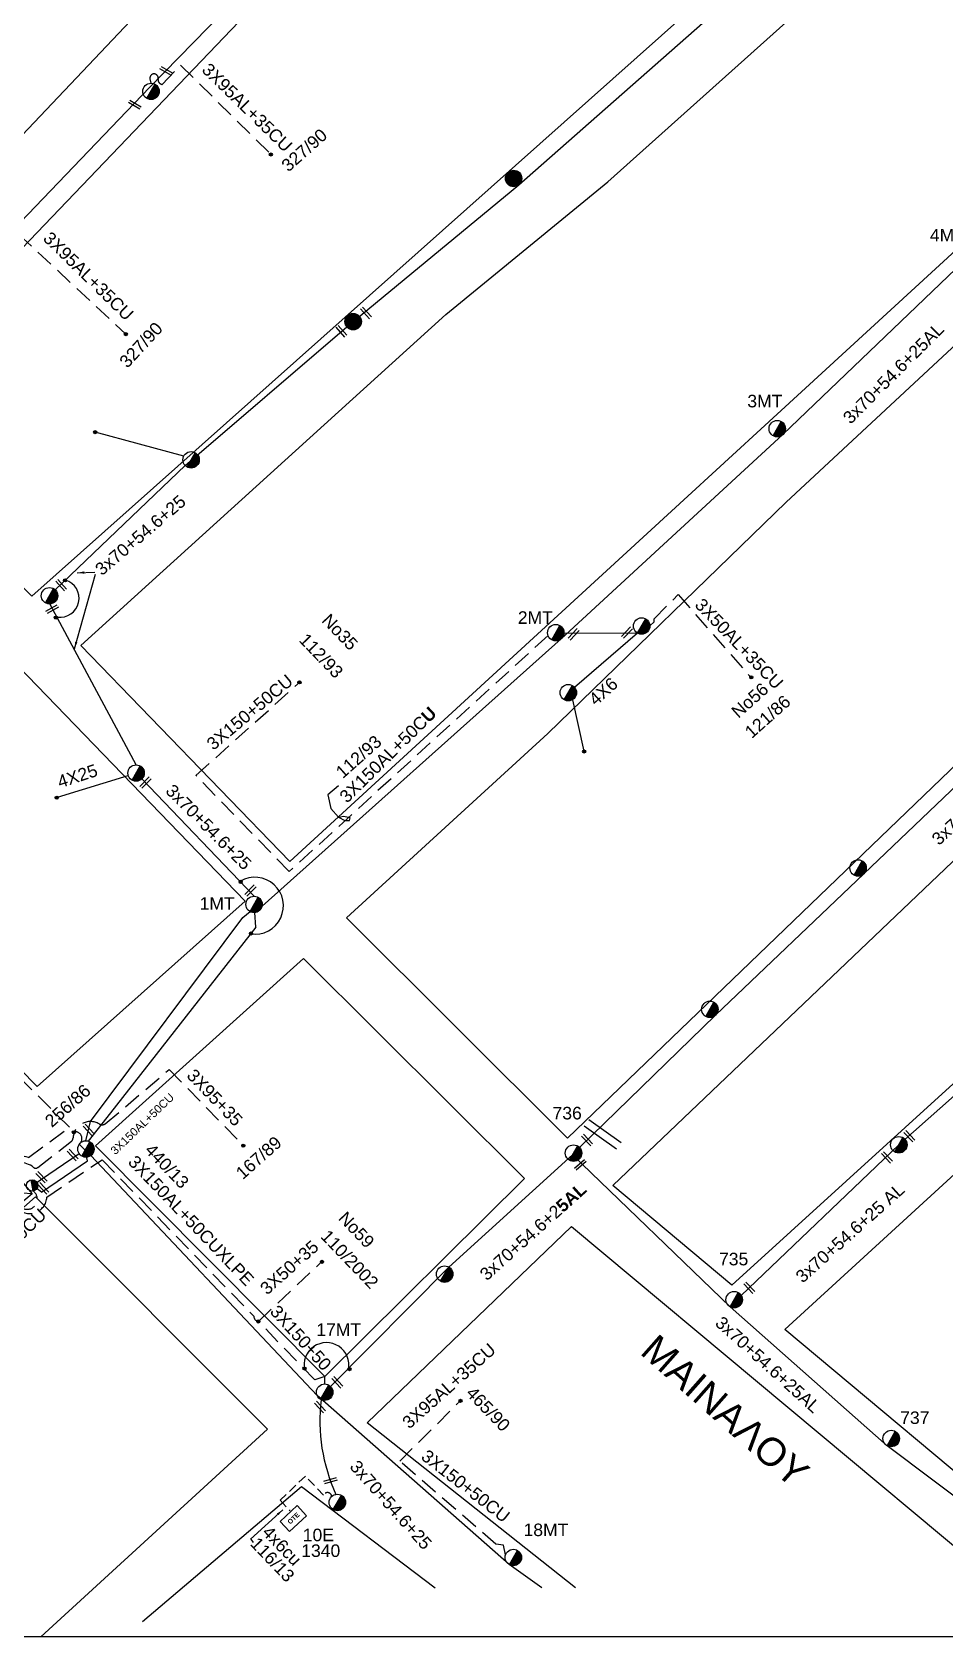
# Model space of a CAD drawing. Header units: millimetres. Extents: x -2449 to 9266, y 48 to 3905.
# Drawn here: x 8187.3 to 8318.3, y 2893.5 to 3123.8 of the extents above; entities that cross this region are included whole.
import ezdxf

# ---------------------------------------------------------------- set-up
doc = ezdxf.new("R2010")
doc.units = ezdxf.units.MM
doc.linetypes.add('DASHED', pattern=[19.05, 12.7, -6.35])
for name, color, linetype in [('Pillar OTE', 7, 'Continuous'), ('Άγνωστα', 7, 'Continuous'), ('Επιγραφές - Σχήματα', 7, 'Continuous'), ('Καλώδια ΧΤ   3x150+50AL XLPE', 7, 'DASHED'), ('Καλώδια ΧΤ   3x150+50CU', 7, 'DASHED'), ('Καλώδια ΧΤ   3x150AL+50CU', 7, 'DASHED'), ('Καλώδια ΧΤ   3x95+35 XLPE', 7, 'DASHED'), ('Μηχανική τομή', 7, 'Continuous'), ('Στύλος Ξύλινος', 7, 'Continuous'), ('Στύλος Ξύλινος @ 1', 7, 'Continuous'), ('Στύλος ΦΜ', 7, 'Continuous'), ('Στύλος ΦΜ @ 1', 7, 'Continuous'), ('Συνδέσεις', 7, 'Continuous'), ('Συνεστραμμένα ΧΤ   3x70+54.6+25 AL', 7, 'SYN_LINE'), ('Τομή', 7, 'Continuous'), ('Υποσταθμός εναέριος 2 στύλων', 7, 'Continuous'), ('Υποσταθμός πόλεως', 7, 'Continuous'), ('Υπόβαθρο ΔΕΗ', 7, 'Continuous'), ('Υπόγεια καλώδια Δικτύου ΧΤ και Παρ. ΧΤ X-95  (3X95AL +35CU  XLPE)', 7, 'DASHED'), ('Υπόγεια καλώδια Παροχών ΧΤ   4x25', 7, 'DASHED'), ('Υπόγεια καλώδια Παροχών ΧΤ   4x6', 7, 'DASHED')]:
    doc.layers.add(name, color=color, linetype=linetype)
doc.styles.add('arial', font='arial.ttf')
doc.styles.get("Standard").update_dxf_attribs({"font": 'arial.ttf'})
doc.linetypes.add('SYN_LINE', pattern='A,0.5,-0.0001,["/\\/\\/\\/",Standard,S=0.1,R=0,X=0,Y=-0.05],-0.25', length=0.7501)
doc.dimstyles.new('ISO-25', dxfattribs={"dimtxt": 2.5, "dimasz": 2.5, "dimexe": 1.25, "dimexo": 0.625, "dimtad": 1, "dimtxsty": 'Standard', "dimcen": 2.5, "dimadec": 0, "dimazin": 0, "dimtfac": 1, "dimtmove": 0, "dimatfit": 3, "dimfxl": 0, "dimarcsym": 0})

# ---------------------------------------------------------------- blocks, each defined once
blk = doc.blocks.new('ΥΠΑΡΧΩΝ ΤΣΙΜΕΝΤΕΝΙΟΣ ΣΤΥΛΟΣ')
at = {"layer": 'Στύλος ΦΜ'}
blk.add_hatch(color=7, dxfattribs=at).paths.add_polyline_path([(-1.29, -2.28, 0.574793), (2.62, 0, 0.268822), (1.3, 2.27)])
at = {"layer": 'Στύλος ΦΜ', "color": 7}
blk.add_line((-1.29, -2.28), (1.3, 2.27), dxfattribs=at)
blk.add_circle((0, 0), 2.62, dxfattribs=at)
at = {"layer": 'Στύλος ΦΜ', "flags": 4}
for tag, p in [('ΑΡΙΘΜΟΣ', (-4.68, 8.05)), ('ΤΥΠΟΣ', (-4.91, 3.03))]:
    blk.add_attdef(tag, p, '', height=4, dxfattribs=at)
blk = doc.blocks.new('ΥΠΑΡΧΩΝ ΞΥΛΙΝΟΣ ΣΤΥΛΟΣ')
at = {"layer": 'Στύλος Ξύλινος'}
h = blk.add_hatch(color=7, dxfattribs=at)
h.paths.add_polyline_path([(-2.62, 0, 0.270008), (-1.29, -2.28), (1.3, 2.27, 0.576266)])
h.paths.add_polyline_path([(-1.29, -2.28, 0.574793), (2.62, 0, 0.268822), (1.3, 2.27)])
at = {"layer": 'Στύλος Ξύλινος', "color": 7}
blk.add_line((-1.29, -2.28), (1.3, 2.27), dxfattribs=at)
blk.add_circle((0, 0), 2.62, dxfattribs=at)
at = {"layer": 'Στύλος Ξύλινος', "flags": 4}
for tag, p in [('ΑΡΙΘΜΟΣ', (-4.91, 8.6)), ('ΤΥΠΟΣ', (-4.85, 3.39))]:
    blk.add_attdef(tag, p, '', height=4, dxfattribs=at)
blk = doc.blocks.new('ΥΠΟΣΤΑΘΜΟΣ ΕΝΑΕΡΙΟΣ ΕΠΙ 2 ΣΤΥΛΩΝ')
at = {"layer": 'Υποσταθμός εναέριος 2 στύλων', "linetype": 'Continuous'}
for points in [[(-11.97, -2.11, 0.574793), (-8.45, -0.07, 0.268822), (-9.64, 1.98)], [(9.68, -2.15, 0.574793), (13.19, -0.1, 0.268822), (12.01, 1.95)]]:
    blk.add_hatch(color=256, dxfattribs=at).paths.add_polyline_path(points)
for p, q in [((-11.97, -2.11), (-9.64, 1.98)), ((9.68, -2.15), (12.01, 1.95))]:
    blk.add_line(p, q, dxfattribs=at)
for centre in [(-10.81, -0.07), (10.84, -0.1)]:
    blk.add_circle(centre, 2.36, dxfattribs=at)
at = {"layer": 'Υποσταθμός πόλεως', "linetype": 'Continuous', "ltscale": 40}
blk.add_lwpolyline([(-8.57, 2.82), (8.57, 2.82), (8.57, -2.82), (-8.57, -2.82)], close=True, dxfattribs=at)
for points in [[(-5.75, 0), (-8.57, 2.82)], [(-8.57, -2.82), (-5.75, 0)], [(-5.75, 0), (5.75, 0)], [(5.75, 0), (8.57, 2.82)], [(8.57, -2.82), (5.75, 0)]]:
    blk.add_lwpolyline(points, dxfattribs=at)
at = {"layer": 'Υποσταθμός εναέριος 2 στύλων', "ltscale": 40, "flags": 1}
for tag, p in [('ΜΕΤΑΣΧΗΜΑΤΙΣΜΟΣ', (14.09, 2.51)), ('ΙΣΧΥΣ', (14.07, -0.28)), ('ΑΡΙΘΜΟΣ', (14.19, -3))]:
    blk.add_attdef(tag, p, '', height=1.8, dxfattribs=at)
blk = doc.blocks.new('_ΣΥΝΔΕΣΗ')
at = {"layer": 'Συνδέσεις', "linetype": 'SYN_LINE', "ltscale": 40}
blk.add_hatch(color=256, dxfattribs=at).paths.add_polyline_path([(0.5, -0.01, 1), (-0.5, -0.01, 1)])
at = {"layer": 'Συνδέσεις'}
blk.add_circle((0, -0.01), 0.5, dxfattribs=at)
blk = doc.blocks.new('ΜΗΧΑΝΙΚΗ ΤΟΜΗ')
at = {"layer": 'Μηχανική τομή', "ltscale": 40}
for p, q in [((-1.89, 0.78), (1.89, 0.78)), ((1.89, 0), (-1.89, 0))]:
    blk.add_line(p, q, dxfattribs=at)
blk = doc.blocks.new('PILLAR ΟΤΕ')
at = {"layer": 'Pillar OTE', "ltscale": 40}
blk.add_lwpolyline([(-3.31, 2.02), (3.39, 2.02), (3.39, -1.99), (-3.31, -1.99)], close=True, dxfattribs=at)
at = {"layer": 'Pillar OTE', "insert": (-1.81, 0.71), "char_height": 1.3575, "width": 109.961, "attachment_point": 1}
blk.add_mtext('{\\fArial|b1|i0|c161|p34;OTE}', dxfattribs=at)
blk = doc.blocks.new('ΤΟΜΗ')
at = {"layer": 'Τομή', "ltscale": 40}
for p, q in [((-5.68, 0), (5.68, 0)), ((5.68, -2.33), (-5.68, -2.33))]:
    blk.add_line(p, q, dxfattribs=at)

msp = doc.modelspace()

# ---------------------------------------------------------------- linework, layer by layer
at = {"layer": 'Άγνωστα', "color": 5, "linetype": 'SYN_LINE', "ltscale": 15}
msp.add_lwpolyline([(8209.1, 3062.94), (8196.38, 3066.36)], dxfattribs=at)
at = {"layer": 'Άγνωστα', "color": 151, "linetype": 'DASHED', "ltscale": 0.2}
msp.add_lwpolyline([(8275.96, 3038.55), (8276.57, 3039.16), (8276.57, 3039.57), (8280.01, 3043.05), (8290.45, 3031.16)], dxfattribs=at)
at = {"layer": 'Επιγραφές - Σχήματα'}
msp.add_lwpolyline([(7022.92, 3887.4), (9025.82, 3887.4), (9025.82, 2893.51), (7022.92, 2893.51)], close=True, dxfattribs=at)
at = {"layer": 'Επιγραφές - Σχήματα', "linetype": 'Continuous', "ltscale": 0.2}
msp.add_lwpolyline([(8231.31, 3015.63), (8229.76, 3014.33), (8230.19, 3012.35), (8231.31, 3011.14), (8232.18, 3010.62), (8232.87, 3010.62), (8232.96, 3011.05), (8232.01, 3011.23), (8231.14, 3011.05)], dxfattribs=at)
at = {"layer": 'Επιγραφές - Σχήματα', "color": 151, "linetype": 'DASHED', "ltscale": 0.2}
msp.add_arc((8186.64, 2956.31), 1.45, 215.2673, 54.019, dxfattribs=at)
at = {"layer": 'Καλώδια ΧΤ   3x150+50AL XLPE', "color": 6, "linetype": 'DASHED', "ltscale": 0.2}
msp.add_lwpolyline([(8185.08, 2955.16, 0.687538), (8189.47, 2956.62), (8197.38, 2961.97), (8219.14, 2939.51)], format="xyb", dxfattribs=at)
msp.add_arc((8219.9, 2939.53), 0.759, 181.7378, 262.4348, dxfattribs=at)
at = {"layer": 'Καλώδια ΧΤ   3x150+50CU', "color": 173, "ltscale": 0.2}
msp.add_lwpolyline([(8210.85, 3017.1), (8225.83, 3030.59)], dxfattribs=at)
at = {"layer": 'Καλώδια ΧΤ   3x150+50CU', "color": 6, "ltscale": 0.2}
for points in [[(8219.8, 2938.78), (8228.9, 2947.35)], [(8229.31, 2929.79), (8229.35, 2930.86), (8227.9, 2930.37), (8219.8, 2938.78)]]:
    msp.add_lwpolyline(points, dxfattribs=at)
at = {"layer": 'Καλώδια ΧΤ   3x150+50CU', "color": 2, "linetype": 'DASHED', "ltscale": 0.2}
msp.add_lwpolyline([(8255.26, 2905.27), (8254.96, 2906.69), (8253.87, 2906.81), (8240.07, 2918.74)], dxfattribs=at)
at = {"layer": 'Καλώδια ΧΤ   3x150AL+50CU', "color": 151, "ltscale": 0.2}
msp.add_lwpolyline([(8261.35, 3037.18), (8224.23, 3003.32), (8210.85, 3017.1)], dxfattribs=at)
at = {"layer": 'Καλώδια ΧΤ   3x150AL+50CU', "color": 133, "ltscale": 0.2}
msp.add_lwpolyline([(8182.59, 2955.63), (8182.08, 2956.5, -0.696248), (8186.81, 2962.3), (8192.71, 2966.64), (8178.9, 2980.38, -0.572778), (8178.99, 2980.73, 1.493394), (8177.43, 2982.71, -0.770522), (8176.83, 2982.87), (8163.6, 2995.62)], format="xyb", dxfattribs=at)
at = {"layer": 'Καλώδια ΧΤ   3x150AL+50CU', "color": 2, "ltscale": 0.2}
msp.add_lwpolyline([(8183.45, 2956.34), (8183.18, 2956.7, -0.890326), (8187.56, 2960.86, 0.362157), (8188.14, 2960.86), (8192.99, 2964.62, 0.223353), (8193.2, 2965.02, -0.567949), (8196.98, 2967.11, 0.269953), (8197.84, 2967.11), (8207.02, 2974.93)], format="xyb", dxfattribs=at)
msp.add_arc((8193.48, 2964.99), 1.01, 308.767, 92.6501, dxfattribs=at)
at = {"layer": 'Καλώδια ΧΤ   3x95+35 XLPE', "color": 2, "ltscale": 0.2}
msp.add_lwpolyline([(8207.02, 2974.93), (8217.63, 2964)], dxfattribs=at)
at = {"layer": 'Συνεστραμμένα ΧΤ   3x70+54.6+25 AL', "color": 133, "ltscale": 20}
for p, q in [((8204.17, 3115.79), (8230.72, 3143.04)), ((8180.34, 3090.94), (8204.17, 3115.79))]:
    msp.add_line(p, q, dxfattribs=at)
at = {"layer": 'Συνεστραμμένα ΧΤ   3x70+54.6+25 AL', "color": 151, "ltscale": 20}
for p, q in [((8323.23, 3093.07), (8295.04, 3066.01)), ((8295.04, 3066.01), (8263.25, 3036.72)), ((8263.25, 3036.72), (8220.33, 2998.36)), ((8195.71, 2967.46), (8217.57, 2996.72))]:
    msp.add_line(p, q, dxfattribs=at)
at = {"layer": 'Συνεστραμμένα ΧΤ   3x70+54.6+25 AL', "color": 27, "ltscale": 20}
for p, q in [((8306.64, 3002.98), (8334.2, 3029.34)), ((8285.38, 2982.71), (8306.64, 3002.98)), ((8265.86, 2963.74), (8285.38, 2982.71))]:
    msp.add_line(p, q, dxfattribs=at)
at = {"layer": 'Συνεστραμμένα ΧΤ   3x70+54.6+25 AL', "color": 151, "ltscale": 8}
for p, q in [((8217.57, 2996.72), (8218.6, 2997.58)), ((8195.06, 2964.69), (8195.71, 2967.46))]:
    msp.add_line(p, q, dxfattribs=at)
at = {"layer": 'Συνεστραμμένα ΧΤ   3x70+54.6+25 AL', "color": 5, "linetype": 'SYN_LINE', "ltscale": 20}
msp.add_line((8219.43, 2995.36), (8219.27, 2997.43), dxfattribs=at)
at = {"layer": 'Συνεστραμμένα ΧΤ   3x70+54.6+25 AL', "color": 5, "linetype": 'SYN_LINE', "ltscale": 10}
for p, q in [((8195.27, 2961.8), (8194.97, 2963.34)), ((8188.67, 2957.3), (8195.27, 2961.8)), ((8188.67, 2957.3), (8188.08, 2957.82))]:
    msp.add_line(p, q, dxfattribs=at)
at = {"layer": 'Συνεστραμμένα ΧΤ   3x70+54.6+25 AL', "color": 151, "linetype": 'SYN_LINE', "ltscale": 10}
msp.add_line((8187.48, 2958.35), (8194.08, 2962.85), dxfattribs=at)
at = {"layer": 'Συνεστραμμένα ΧΤ   3x70+54.6+25 AL', "color": 6, "ltscale": 20}
for p, q in [((8287.47, 2940.86), (8264.88, 2962.69)), ((8310, 2920.94), (8287.47, 2940.86)), ((8328.74, 2906.81), (8310, 2920.94))]:
    msp.add_line(p, q, dxfattribs=at)
at = {"layer": 'Συνεστραμμένα ΧΤ   3x70+54.6+25 AL', "color": 5, "linetype": 'SYN_LINE', "ltscale": 20}
for points in [[(8190.64, 3043.76), (8209.29, 3061.58), (8232.51, 3081.45), (8257.16, 3101.85), (8285.88, 3127.16), (8317.17, 3156.02)], [(8202.26, 3018.62), (8189.91, 3041.64)], [(8203.09, 3016.61), (8219.18, 2999.78)], [(8219.43, 2995.36), (8198.61, 2968.72), (8195.37, 2964.64)]]:
    msp.add_lwpolyline(points, dxfattribs=at)
at = {"layer": 'Συνεστραμμένα ΧΤ   3x70+54.6+25 AL', "color": 6, "linetype": 'SYN_LINE', "ltscale": 20}
for points in [[(8289.06, 2942.49), (8311.67, 2964.12), (8329.75, 2980.14)], [(8264.88, 2962.69), (8247.1, 2946.58), (8230.14, 2929.45)]]:
    msp.add_lwpolyline(points, dxfattribs=at)
at = {"layer": 'Συνεστραμμένα ΧΤ   3x70+54.6+25 AL', "color": 2, "linetype": 'SYN_LINE', "ltscale": 20}
msp.add_lwpolyline([(8260.48, 2900.53), (8255.79, 2903.88), (8228.24, 2928.13), (8195.75, 2962.56), (8194.11, 2964.2)], dxfattribs=at)
at = {"layer": 'Συνεστραμμένα ΧΤ   3x70+54.6+25 AL', "linetype": 'Continuous', "ltscale": 0.2}
for centre, radius, start, end in [((8191.35, 3042.52), 2.73, 262.0947, 73.3443), ((8219.3, 2998.41), 4.09, 261.8782, 120.4141), ((8229.57, 2932.52), 3.21, 348.3992, 193.0116)]:
    msp.add_arc(centre, radius, start, end, dxfattribs=at)
at = {"layer": 'Συνεστραμμένα ΧΤ   3x70+54.6+25 AL', "color": 2, "linetype": 'SYN_LINE', "ltscale": 15}
msp.add_arc((8253.78, 2924.49), 25.16, 173.0206, 204.7425, dxfattribs=at)
at = {"layer": 'Υπόβαθρο ΔΕΗ'}
for points in [[(8236.2, 3243.75), (8274, 3202.01), (8154.77, 3076.15), (8112.34, 3119.05), (8236.2, 3243.75)], [(8162.28, 3068.12), (8187.32, 3042.85), (8315.59, 3157.13), (8282.34, 3193.59), (8162.28, 3068.12)], [(8224.33, 3004.74), (8194.32, 3035.74), (8246.67, 3083.24), (8269.93, 3102.27), (8299.58, 3128.87), (8322.78, 3148.76), (8348.95, 3119.19), (8224.33, 3004.74)], [(8264.12, 2965.09), (8383.81, 3080.19), (8355.31, 3111.96), (8295.52, 3056.3), (8261.34, 3023.14), (8232.45, 2996.7), (8264.12, 2965.09)], [(8270.67, 2958.26), (8390.33, 3072.34), (8443.58, 3013.77), (8330.75, 2907.97), (8295.31, 2937.63)], [(8188.07, 2972.46), (8217.91, 2999.06), (8156.85, 3062.25), (8129.01, 3032.64), (8188.07, 2972.46)], [(8196.43, 2963.97), (8226.25, 2990.85), (8257.99, 2959.26), (8229.35, 2930.86), (8196.43, 2963.97)], [(8287.74, 2943.96), (8328.96, 2981.51)], [(8295.31, 2937.63), (8336.13, 2974.97)], [(8126.35, 2900.53), (8160.89, 2932.85), (8187.81, 2956.66), (8221.1, 2923.31), (8188.57, 2893.51)], [(8287.74, 2943.96), (8270.67, 2958.26)]]:
    msp.add_lwpolyline(points, dxfattribs=at)
at = {"layer": 'Υπόβαθρο ΔΕΗ', "ltscale": 20}
for points in [[(8265.27, 2900.53), (8235.41, 2924.21), (8264.74, 2952.38), (8326.8, 2900.53)], [(8203.17, 2895.71), (8225.99, 2915.07), (8245.18, 2900.53)]]:
    msp.add_lwpolyline(points, dxfattribs=at)
at = {"layer": 'Υπόβαθρο ΔΕΗ', "color": 0, "linetype": 'DASHED', "ltscale": 0.1}
msp.add_lwpolyline([(8218.7, 2907.51), (8219.03, 2907.07)], dxfattribs=at)
at = {"layer": 'Υπόγεια καλώδια Δικτύου ΧΤ και Παρ. ΧΤ X-95  (3X95AL +35CU  XLPE)', "color": 133, "linetype": 'DASHED', "ltscale": 0.2}
for points in [[(8204.4, 3116.43), (8204.26, 3117.05, -1.228707), (8205.41, 3117.07, 0.424729), (8206, 3116.25), (8208.63, 3119.01), (8221.59, 3106.21)], [(8180.35, 3090.95), (8180.22, 3091.75, -0.757902), (8181.87, 3092.53, 0.455456), (8183.43, 3092.53), (8185.39, 3094.78), (8200.78, 3080.43)]]:
    msp.add_lwpolyline(points, format="xyb", dxfattribs=at)
at = {"layer": 'Υπόγεια καλώδια Δικτύου ΧΤ και Παρ. ΧΤ X-95  (3X95AL +35CU  XLPE)', "color": 2, "linetype": 'DASHED', "ltscale": 0.2}
msp.add_lwpolyline([(8240.07, 2918.74), (8248.78, 2927.37)], dxfattribs=at)
at = {"layer": 'Υπόγεια καλώδια Παροχών ΧΤ   4x25', "color": 5, "linetype": 'SYN_LINE', "ltscale": 10}
msp.add_lwpolyline([(8190.96, 3013.99), (8201.14, 3017.1)], dxfattribs=at)
at = {"layer": 'Υπόγεια καλώδια Παροχών ΧΤ   4x6', "color": 151, "linetype": 'SYN_LINE', "ltscale": 10}
for points in [[(8262.46, 3037.59), (8274.2, 3037.52)], [(8274.2, 3037.52), (8265.16, 3029.75)], [(8264.88, 3027.98), (8266.48, 3020.59)]]:
    msp.add_lwpolyline(points, dxfattribs=at)
at = {"layer": 'Υπόγεια καλώδια Παροχών ΧΤ   4x6', "color": 2, "linetype": 'DASHED', "ltscale": 0.1}
msp.add_lwpolyline([(8230.33, 2913.66, 0.763424), (8229.15, 2913.85), (8226.54, 2916.58), (8222.92, 2913.13), (8224.3, 2911.61)], format="xyb", dxfattribs=at)

# ---------------------------------------------------------------- block references
at = {"layer": 'Pillar OTE', "xscale": 0.4999999999999999, "yscale": 0.4999999999999999, "zscale": 0.4999999999999999, "rotation": 43.15426050418801}
msp.add_blockref('PILLAR ΟΤΕ', (8224.8, 2910.47), dxfattribs=at)
at = {"layer": 'Μηχανική τομή'}
for p, xscale, yscale, zscale, rotation in [((8206.49, 3118.01), 0.4999999999999283, 0.4999999999999283, 0.4999999999999283, 330.6020184689702), ((8201.99, 3113.18), 0.4999999999999283, 0.4999999999999283, 0.4999999999999283, 330.6020184689702), ((8235.09, 3083.33), 0.4999999999999621, 0.4999999999999621, 0.4999999999999621, 311.7794829803576), ((8231.57, 3080.7), 0.4999999999999621, 0.4999999999999621, 0.4999999999999621, 311.7794829803576), ((8191.36, 3044.28), 0.4999999999999621, 0.4999999999999621, 0.4999999999999621, 311.7794829803576), ((8190.31, 3040.78), 0.4999999999999621, 0.4999999999999621, 0.4999999999999621, 28.5317389781621), ((8265.17, 3037.22), 0.4999999999999973, 0.4999999999999973, 0.4999999999999973, 46.4659833261819), ((8272.82, 3037.48), 0.4999999999999973, 0.4999999999999973, 0.4999999999999973, 46.4659833261819), ((8203.75, 3015.95), 0.4999999999999961, 0.4999999999999961, 0.4999999999999961, 46.46598332618176), ((8218.81, 3000.45), 0.4999999999999948, 0.4999999999999948, 0.4999999999999948, 46.46598332618163), ((8195.32, 2966.11), 0.5000000000000366, 0.5000000000000366, 0.5000000000000366, 313.5049293167534), ((8313.03, 2965.21), 0.5000000000000366, 0.5000000000000366, 0.5000000000000366, 313.5049293167534), ((8193.01, 2962.52), 0.5000000000000366, 0.5000000000000366, 0.5000000000000366, 313.5049293167534), ((8266.82, 2964.67), 0.5000000000000366, 0.5000000000000366, 0.5000000000000366, 313.5049293167534), ((8266.11, 2961.09), 0.5000000000001678, 0.5000000000001678, 0.5000000000001678, 41.11861385091467), ((8309.82, 2962.17), 0.5000000000000366, 0.5000000000000366, 0.5000000000000366, 313.5049293167534), ((8188.55, 2959.33), 0.5000000000000366, 0.5000000000000366, 0.5000000000000366, 313.5049293167534), ((8188.8, 2957.73), 0.5000000000000366, 0.5000000000000366, 0.5000000000000366, 313.5049293167534), ((8290.08, 2943.46), 0.5000000000000366, 0.5000000000000366, 0.5000000000000366, 313.5049293167534), ((8230.98, 2929.9), 0.5000000000000366, 0.5000000000000366, 0.5000000000000366, 313.5049293167534), ((8228.49, 2926.36), 0.5000000000000366, 0.5000000000000366, 0.5000000000000366, 313.5049293167534), ((8230.19, 2915.74), 0.5000000000000366, 0.5000000000000366, 0.5000000000000366, 14.99700505806351)]:
    msp.add_blockref('ΜΗΧΑΝΙΚΗ ΤΟΜΗ', p, dxfattribs=dict(at, xscale=xscale, yscale=yscale, zscale=zscale, rotation=rotation))
at = {"layer": 'Στύλος Ξύλινος @ 1', "ltscale": 40, "xscale": 0.4499999999998181, "yscale": 0.4499999999998181, "zscale": 0.4499999999998181}
for p in [(8256.41, 3102.76), (8233.4, 3082.22)]:
    msp.add_blockref('ΥΠΑΡΧΩΝ ΞΥΛΙΝΟΣ ΣΤΥΛΟΣ', p, dxfattribs=at)
at = {"layer": 'Στύλος ΦΜ @ 1', "ltscale": 40, "xscale": 0.4499999999998181, "yscale": 0.4499999999998181, "zscale": 0.4499999999998181}
for p in [(8204.4, 3115.25), (8210.15, 3062.39), (8189.84, 3042.89), (8274.78, 3038.55), (8264.26, 3028.99), (8202.26, 3017.45), (8305.83, 3003.83), (8284.56, 2983.55), (8195.06, 2963.51), (8311.67, 2964.12), (8246.52, 2945.56)]:
    msp.add_blockref('ΥΠΑΡΧΩΝ ΤΣΙΜΕΝΤΕΝΙΟΣ ΣΤΥΛΟΣ', p, dxfattribs=at)
at = {"layer": 'Στύλος ΦΜ @ 1', "ltscale": 40}
ref = msp.add_blockref('ΥΠΑΡΧΩΝ ΤΣΙΜΕΝΤΕΝΙΟΣ ΣΤΥΛΟΣ', (8322.37, 3092.28), dxfattribs=dict(at, xscale=0.4499999999998181, yscale=0.4499999999998181, zscale=0.4499999999998181))
ref.add_attrib('ΤΥΠΟΣ', '4ΜΤ', (8316.13, 3093.73), dxfattribs={"layer": 'Στύλος ΦΜ', "height": 1.8, "flags": 4})
ref = msp.add_blockref('ΥΠΑΡΧΩΝ ΤΣΙΜΕΝΤΕΝΙΟΣ ΣΤΥΛΟΣ', (8294.23, 3066.86), dxfattribs=dict(at, xscale=0.4499999999998181, yscale=0.4499999999998181, zscale=0.4499999999998181))
ref.add_attrib('ΤΥΠΟΣ', '3ΜΤ', (8289.94, 3069.92), dxfattribs={"layer": 'Στύλος ΦΜ', "height": 1.8, "flags": 4})
ref = msp.add_blockref('ΥΠΑΡΧΩΝ ΤΣΙΜΕΝΤΕΝΙΟΣ ΣΤΥΛΟΣ', (8262.46, 3037.59), dxfattribs=dict(at, xscale=0.4499999999998181, yscale=0.4499999999998181, zscale=0.4499999999998181))
ref.add_attrib('ΤΥΠΟΣ', '2ΜΤ', (8257.02, 3038.86), dxfattribs={"layer": 'Στύλος ΦΜ', "height": 1.8, "flags": 4})
ref = msp.add_blockref('ΥΠΑΡΧΩΝ ΤΣΙΜΕΝΤΕΝΙΟΣ ΣΤΥΛΟΣ', (8219.18, 2998.6), dxfattribs=dict(at, xscale=0.4499999999998181, yscale=0.4499999999998181, zscale=0.4499999999998181))
ref.add_attrib('ΤΥΠΟΣ', '1ΜΤ', (8211.37, 2997.83), dxfattribs={"layer": 'Στύλος ΦΜ', "height": 1.8, "flags": 4})
ref = msp.add_blockref('ΥΠΑΡΧΩΝ ΤΣΙΜΕΝΤΕΝΙΟΣ ΣΤΥΛΟΣ', (8265.01, 2962.92), dxfattribs=dict(at, xscale=0.4499999999998181, yscale=0.4499999999998181, zscale=0.4499999999998181))
ref.add_attrib('ΤΥΠΟΣ', '736', (8262, 2967.76), dxfattribs={"layer": 'Στύλος ΦΜ', "height": 1.8, "flags": 4})
ref = msp.add_blockref('ΥΠΑΡΧΩΝ ΤΣΙΜΕΝΤΕΝΙΟΣ ΣΤΥΛΟΣ', (8288.05, 2941.89), dxfattribs=dict(at, xscale=0.4499999999998181, yscale=0.4499999999998181, zscale=0.4499999999998181))
ref.add_attrib('ΤΥΠΟΣ', '735', (8285.88, 2946.82), dxfattribs={"layer": 'Στύλος ΦΜ', "height": 1.8, "flags": 4})
ref = msp.add_blockref('ΥΠΑΡΧΩΝ ΤΣΙΜΕΝΤΕΝΙΟΣ ΣΤΥΛΟΣ', (8229.31, 2928.62), dxfattribs=dict(at, xscale=0.4499999999998181, yscale=0.4499999999998181, zscale=0.4499999999998181))
ref.add_attrib('ΤΥΠΟΣ', '17ΜΤ', (8228.11, 2936.69), dxfattribs={"layer": 'Στύλος ΦΜ', "height": 1.8, "flags": 4})
ref = msp.add_blockref('ΥΠΑΡΧΩΝ ΤΣΙΜΕΝΤΕΝΙΟΣ ΣΤΥΛΟΣ', (8310.58, 2921.97), dxfattribs=dict(at, xscale=0.4499999999998181, yscale=0.4499999999998181, zscale=0.4499999999998181))
ref.add_attrib('ΤΥΠΟΣ', '737', (8311.87, 2924.06), dxfattribs={"layer": 'Στύλος ΦΜ', "height": 1.8, "flags": 4})
ref = msp.add_blockref('ΥΠΑΡΧΩΝ ΤΣΙΜΕΝΤΕΝΙΟΣ ΣΤΥΛΟΣ', (8231.13, 2912.8), dxfattribs=dict(at, xscale=0.4499999999998181, yscale=0.4499999999998181, zscale=0.4499999999998181))
ref.add_attrib('ΤΥΠΟΣ', '10Ε', (8226.17, 2907.24), dxfattribs={"layer": 'Στύλος ΦΜ', "height": 1.8, "flags": 4})
ref.add_attrib('ΑΡΙΘΜΟΣ', '1340', (8225.95, 2904.98), dxfattribs={"layer": 'Στύλος ΦΜ', "height": 1.8, "flags": 4})
ref = msp.add_blockref('ΥΠΑΡΧΩΝ ΤΣΙΜΕΝΤΕΝΙΟΣ ΣΤΥΛΟΣ', (8256.38, 2904.9), dxfattribs=dict(at, xscale=0.4499999999998181, yscale=0.4499999999998181, zscale=0.4499999999998181))
ref.add_attrib('ΤΥΠΟΣ', '18ΜΤ', (8257.84, 2907.97), dxfattribs={"layer": 'Στύλος ΦΜ', "height": 1.8, "flags": 4})
at = {"layer": 'Συνδέσεις', "xscale": 0.4500000000000455, "yscale": 0.4500000000000455, "zscale": 0.4500000000000455}
for p in [(8221.59, 3106.21), (8200.79, 3080.43), (8196.38, 3066.37), (8192.06, 3045.1), (8190.74, 3039.76), (8225.69, 3030.47), (8290.51, 3031.19), (8266.54, 3020.55), (8190.87, 3013.93), (8217.27, 3001.84), (8218.75, 2994.44), (8193.33, 2965.91), (8217.63, 2964), (8228.94, 2947.32), (8219.78, 2938.76), (8226.41, 2932.02), (8232.87, 2931.92), (8248.79, 2927.38)]:
    msp.add_blockref('_ΣΥΝΔΕΣΗ', p, dxfattribs=at)
at = {"layer": 'Τομή', "xscale": 0.4999999999999807, "yscale": 0.4999999999999807, "zscale": 0.4999999999999807, "rotation": 324.4738956741091}
msp.add_blockref('ΤΟΜΗ', (8269.53, 2966.08), dxfattribs=at)
at = {"layer": 'Υποσταθμός εναέριος 2 στύλων', "xscale": 0.3450614420395401, "yscale": 0.3450614420395401, "zscale": 0.3450614420395401, "rotation": 40.0257124310404}
msp.add_blockref('ΥΠΟΣΤΑΘΜΟΣ ΕΝΑΕΡΙΟΣ ΕΠΙ 2 ΣΤΥΛΩΝ', (8184.46, 2955.91), dxfattribs=at)

# ---------------------------------------------------------------- texts
at = {"layer": 'Άγνωστα', "linetype": 'SYN_LINE', "ltscale": 20, "char_height": 1.8, "width": 69.1904, "attachment_point": 1, "style": 'arial'}
for s, insert, rotation in [('3X50AL+35CU', (8283.58, 3042.71), 313.8352), ('3X50+35', (8219.85, 2943.82), 41.6909), ('3X150+50', (8222.68, 2941.3), 312.1715)]:
    msp.add_mtext(s, dxfattribs=dict(at, insert=insert, rotation=rotation))
at = {"layer": 'Επιγραφές - Σχήματα', "linetype": 'SYN_LINE', "ltscale": 20, "char_height": 1.8, "width": 69.1904, "attachment_point": 1, "style": 'arial'}
for s, insert, rotation in [('327/90', (8222.91, 3104.95), 41.6909), ('327/90', (8199.69, 3076.67), 47.363), ('Nο35', (8230.07, 3040.48), 313.8352), ('112/93', (8226.8, 3037.69), 313.8352), ('Nο56', (8287.46, 3026.57), 41.6909), ('121/86', (8289.38, 3023.67), 41.6909), ('112/93', (8230.71, 3017.92), 41.6909), ('256/86', (8188.98, 2967.85), 41.6909), ('167/89', (8216.37, 2960.39), 41.6909), ('Nο59', (8232.44, 2954.71), 313.8352), ('110/2002', (8229.92, 2952.11), 313.8352), ('465/90', (8250.76, 2929.61), 313.8352), ('4x6cu', (8221.51, 2909.64), 313.8352), ('116/13', (8219.82, 2908), 313.8352)]:
    msp.add_mtext(s, dxfattribs=dict(at, insert=insert, rotation=rotation))
at = {"layer": 'Επιγραφές - Σχήματα', "insert": (8277.04, 2937.2), "char_height": 4, "width": 157.7424, "attachment_point": 1, "rotation": 318.5137}
msp.add_mtext('ΜΑΙΝΑΛΟΥ', dxfattribs=at)
at = {"layer": 'Καλώδια ΧΤ   3x150+50CU', "ltscale": 40, "char_height": 1.8, "width": 69.1904, "attachment_point": 1, "style": 'arial'}
for insert, rotation in [((8212.18, 3022), 40.0172), ((8244.11, 2920.53), 322.084)]:
    msp.add_mtext('3X150+50CU', dxfattribs=dict(at, insert=insert, rotation=rotation))
at = {"layer": 'Καλώδια ΧΤ   3x150AL+50CU', "ltscale": 40, "attachment_point": 1, "style": 'arial'}
for s, insert, char_height, width, rotation in [('3X150AL+50C{\\fArial|b1|i0|c161|p34;U}', (8231.25, 3014.33), 1.8, 69.1904, 44.5327), ('3X150AL+50CU', (8198.46, 2963.45), 1.1685, 44.9146, 43.7506), ('440/13', (8204.69, 2964.48), 1.8, 69.1904, 313.7506), ('3X150AL+50CUXLPE', (8202.28, 2962.78), 1.8, 69.1904, 313.7506), ('3X150AL+50CU', (8175.13, 2942.54), 1.8, 69.1904, 43.7506)]:
    msp.add_mtext(s, dxfattribs=dict(at, insert=insert, char_height=char_height, width=width, rotation=rotation))
at = {"layer": 'Καλώδια ΧΤ   3x95+35 XLPE', "ltscale": 40, "insert": (8210.69, 2975.18), "char_height": 1.8, "width": 69.1904, "attachment_point": 1, "rotation": 313.8352, "style": 'arial'}
msp.add_mtext('3X95+35', dxfattribs=at)
at = {"layer": 'Συνεστραμμένα ΧΤ   3x70+54.6+25 AL', "style": 'arial'}
for rotation, p in [(45.0128, (8304.75, 3067.41)), (42.5825, (8317.42, 3006.97)), (317.908, (8285.19, 2938.34))]:
    msp.add_text('3x70+54.6+25AL', height=1.8, rotation=rotation, dxfattribs=at).set_placement(p)
at = {"layer": 'Συνεστραμμένα ΧΤ   3x70+54.6+25 AL', "linetype": 'SYN_LINE', "ltscale": 20, "char_height": 1.8, "attachment_point": 1, "style": 'arial'}
for s, insert, width, rotation in [('3x70+54.6+25', (8196.18, 3047.05), 69.1904, 40.5368), ('3x70+54.6+25', (8207.63, 3016.03), 69.1904, 315.0096), ('3x70+54.6+2{\\fArial|b1|i0|c161|p34;5AL}', (8251.37, 2945.86), 19.0779, 41.8553), ('3x70+54.6+25 AL', (8296.68, 2945.53), 21.91, 41.8553), ('3x70+54.6+25', (8234.13, 2919.05), 69.1904, 311.7717)]:
    msp.add_mtext(s, dxfattribs=dict(at, insert=insert, width=width, rotation=rotation))
at = {"layer": 'Υπόγεια καλώδια Δικτύου ΧΤ και Παρ. ΧΤ X-95  (3X95AL +35CU  XLPE)', "linetype": 'DASHED', "ltscale": 0.1, "char_height": 1.8, "width": 69.1904, "attachment_point": 1, "style": 'arial'}
for insert, rotation in [((8212.82, 3119.49), 315.5134), ((8190.05, 3095.3), 315.5134), ((8240.25, 2924.6), 41.6909)]:
    msp.add_mtext('3X95AL+35CU', dxfattribs=dict(at, insert=insert, rotation=rotation))
at = {"layer": 'Υπόγεια καλώδια Παροχών ΧΤ   4x25', "linetype": 'DASHED', "ltscale": 0.1, "insert": (8190.77, 3016.97), "char_height": 1.8, "width": 69.1904, "attachment_point": 1, "rotation": 18.19, "style": 'arial'}
msp.add_mtext('4X25', dxfattribs=at)
at = {"layer": 'Υπόγεια καλώδια Παροχών ΧΤ   4x6', "linetype": 'DASHED', "ltscale": 0.1, "insert": (8267, 3028.36), "char_height": 1.8, "width": 69.1904, "attachment_point": 1, "rotation": 41.6909, "style": 'arial'}
msp.add_mtext('4X6', dxfattribs=at)

# ---------------------------------------------------------------- leaders
at = {"layer": 'Επιγραφές - Σχήματα', "ltscale": 40}
for points in [[(8193.82, 3046.18), (8196.36, 3046.28)], [(8193.4, 3035.27), (8196.44, 3045.97)], [(8223.29, 2911.75), (8218.69, 2907.55)]]:
    msp.add_leader(points, dimstyle='ISO-25', override={"dimasz": 1, "dimtad": 0}, dxfattribs=at)

doc.saveas('drawing.dxf')
